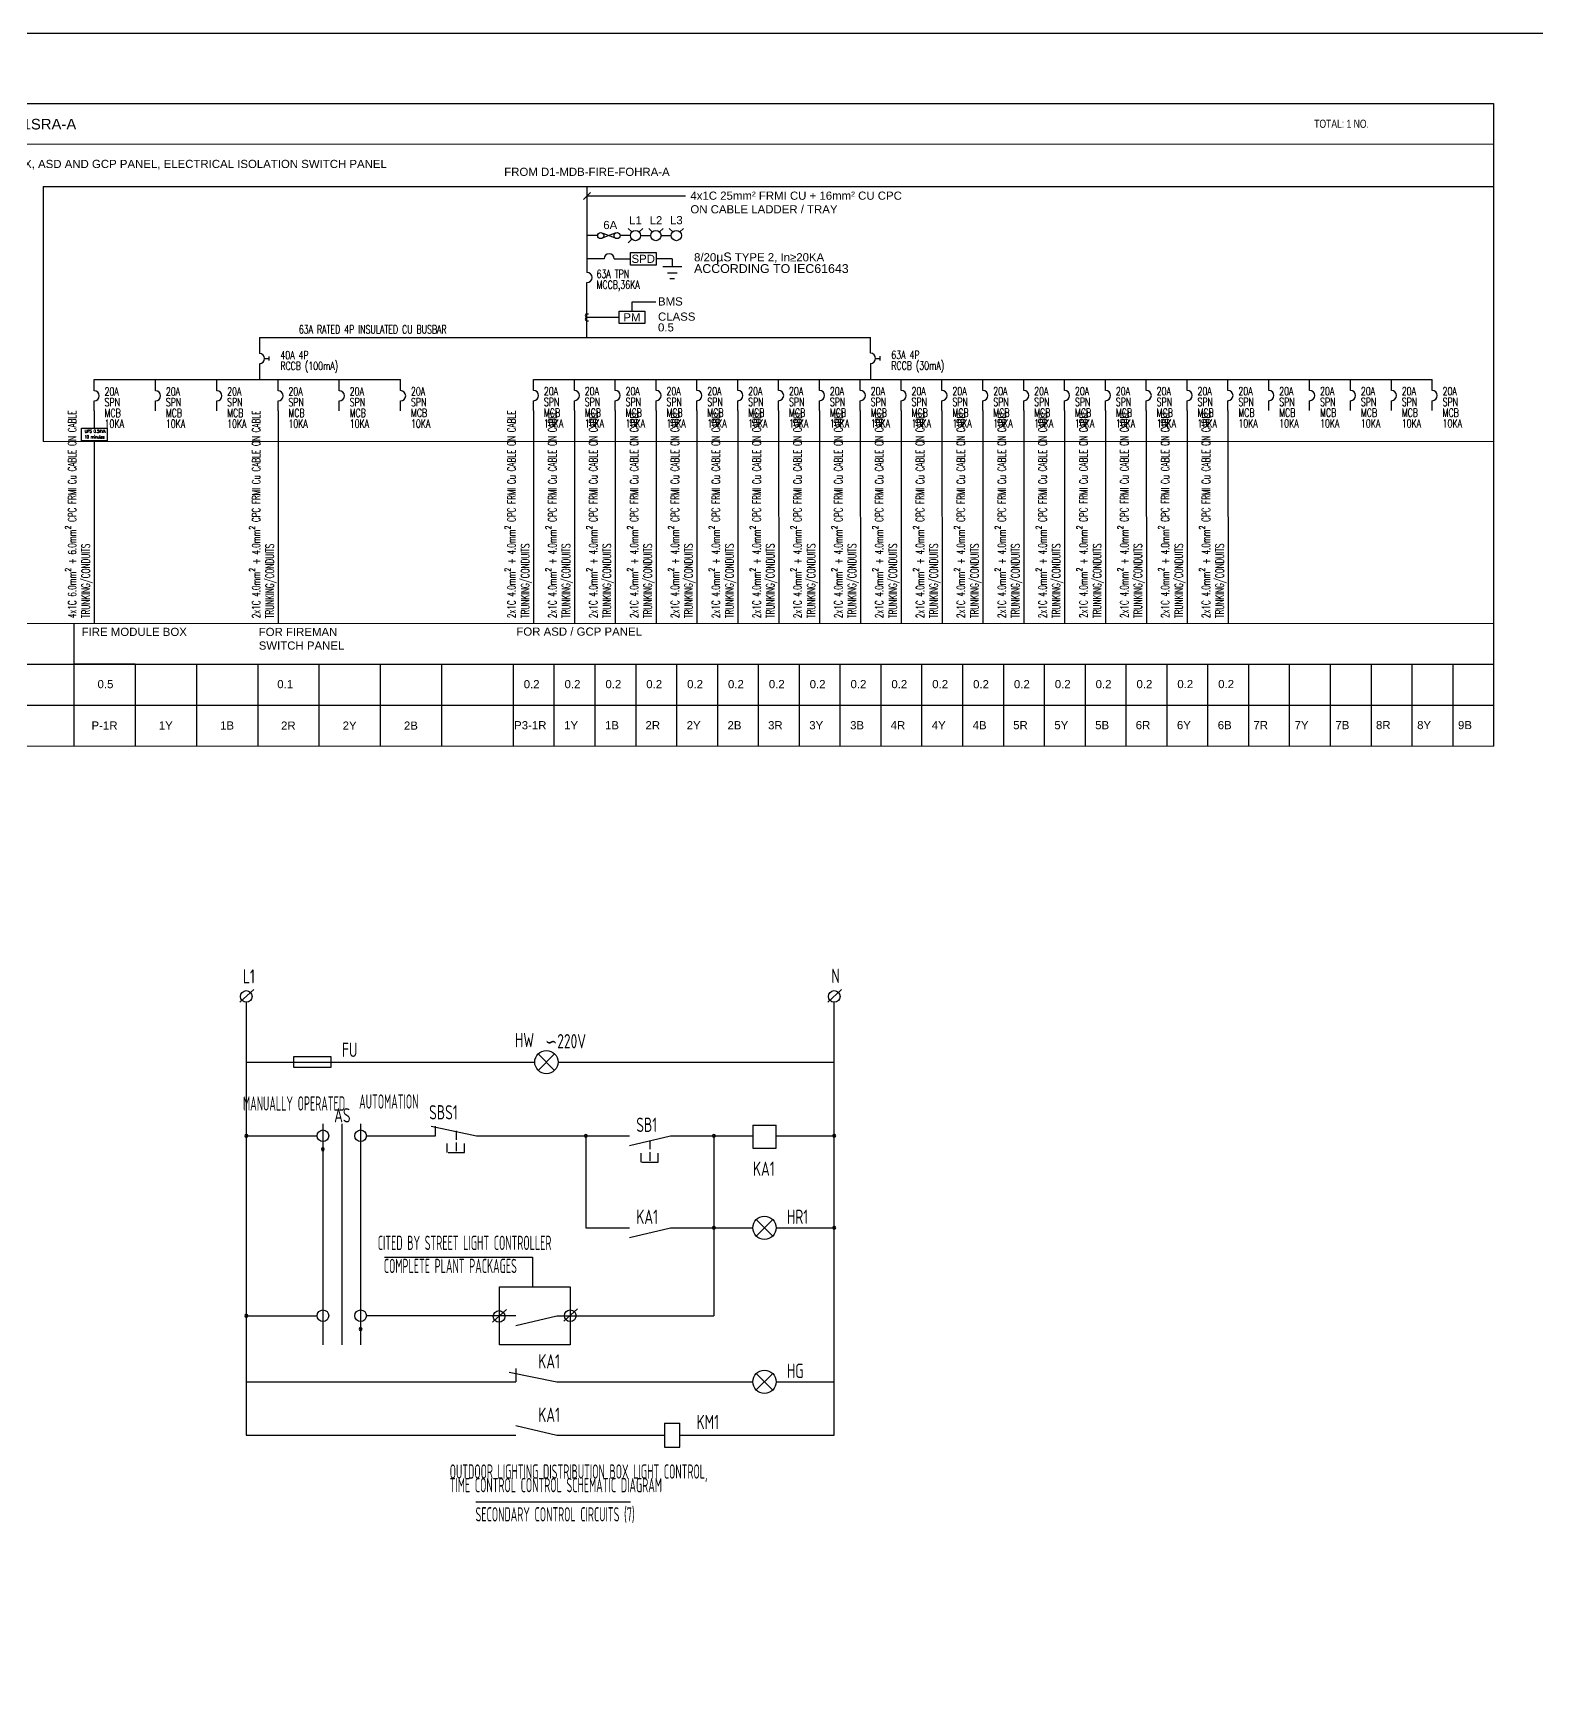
# Model space of a CAD drawing. Header units: inches. Extents: x 155818 to 1515405, y 4999 to 215277.
# Drawn here: x 713935 to 750748, y 174802 to 215277 of the extents above; entities that cross this region are included whole.
import ezdxf
from ezdxf.enums import TextEntityAlignment as Align

# ---------------------------------------------------------------- set-up
doc = ezdxf.new("R2010")
doc.units = ezdxf.units.IN
doc.header["$MEASUREMENT"] = 0
for name, color, linetype in [('-ME-E-Sch DB', 7, 'Continuous'), ('-ME-E-Sch DB_Tx', 7, 'Continuous'), ('-ME-E-Sch Main SLD', 7, 'Continuous'), ('E-_ELEC----_E-', 7, 'Continuous'), ('E_ELEC----_E-', 7, 'Continuous'), ('ELE SHAFT', 1, 'Continuous')]:
    doc.layers.add(name, color=color, linetype=linetype)
doc.styles.add('-ME-Romans', font='romans.shx', dxfattribs={"width": 0.7})
doc.styles.add('-ME_Romans', font='romans.shx', dxfattribs={"width": 0.8})
doc.styles.add('arial', font='arial.ttf')
doc.styles.get("Standard").update_dxf_attribs({"font": 'arial.ttf'})
doc.styles.add('电气', font='gbenor.shx', dxfattribs={"width": 0.75, "bigfont": 'HZTXT.SHX'})
doc.dimstyles.get("Standard").update_dxf_attribs({"dimtxt": 0.18, "dimasz": 0.18, "dimexe": 0.18, "dimexo": 0.0625, "dimgap": 0.09, "dimtad": 0, "dimtih": 1, "dimtoh": 1, "dimdec": 4, "dimzin": 0, "dimdsep": 46, "dimtxsty": 'Standard', "dimcen": 0.09, "dimadec": 0, "dimazin": 0, "dimtfac": 1, "dimtdec": 4, "dimtofl": 0, "dimtmove": 0, "dimatfit": 3, "dimfxl": 1, "dimtolj": 1, "dimtzin": 0, "dimarcsym": 0})

# ---------------------------------------------------------------- blocks, each defined once
blk = doc.blocks.new('ELEC0302')
at = {"layer": 'E_ELEC----_E-'}
blk.add_arc((0, 0), 250, 270, 90, dxfattribs=at)
blk = doc.blocks.new('ELEC0303')
at = {"layer": 'E_ELEC----_E-'}
for p, q in [((250, 0), (450, 0)), ((450, 100), (450, -100))]:
    blk.add_line(p, q, dxfattribs=at)
blk.add_arc((0, 0), 250, 270, 90, dxfattribs=at)
blk = doc.blocks.new('COIL_1')
at = {"ltscale": 0.5}
for p, q in [((0, 2.5), (1.2, 2.5)), ((0, -2.5), (1.2, -2.5))]:
    blk.add_line(p, q, dxfattribs=at)
for centre in [(0, 1.3), (0, -1.3)]:
    blk.add_arc(centre, 1.26, 90, 270, dxfattribs=at)
blk = doc.blocks.new('ELEC0327')
for p, q in [((151, 57), (-151, -57)), ((-151, 57), (151, -57))]:
    blk.add_line(p, q)
for centre in [(-200, 0), (200, 0)]:
    blk.add_circle(centre, 75)

msp = doc.modelspace()

# ---------------------------------------------------------------- linework, layer by layer
at = {"layer": '-ME-E-Sch DB', "color": 1}
for p, q in [((714182, 211525), (749687, 211524)), ((714182, 211525), (714182, 205278)), ((727408, 211203), (727581, 211376)), ((727494, 211525), (727494, 209420)), ((729907, 211289), (727495, 211289)), ((728162, 209753), (728557, 209753)), ((729582, 209753), (729187, 209753)), ((729582, 209753), (729582, 209568)), ((729348, 209568), (729817, 209568)), ((729467, 209410), (729703, 209410)), ((729525, 209270), (729639, 209270)), ((727494, 207825), (727494, 209170)), ((719479, 207826), (734435, 207826)), ((719479, 207825), (719479, 207435)), ((734435, 207442), (734435, 207832)), ((715432, 206796), (722932, 206800)), ((726185, 206803), (748185, 206803)), ((715432, 206033), (715432, 206274)), ((715432, 206033), (715432, 205611)), ((716932, 206033), (716932, 206274)), ((718432, 206034), (718432, 206275)), ((719932, 206034), (719932, 206275)), ((719932, 206034), (719934, 200834)), ((721432, 206034), (721432, 206275)), ((722932, 206036), (722932, 206277)), ((726185, 206040), (726185, 206281)), ((726185, 206040), (726187, 200839)), ((727185, 206040), (727185, 206281)), ((727185, 206040), (727187, 200839)), ((728185, 206040), (728185, 206281)), ((728185, 206040), (728187, 200839)), ((729185, 206040), (729185, 206281)), ((729185, 206040), (729187, 200839)), ((730185, 206040), (730185, 206281)), ((730185, 206040), (730187, 200839)), ((731185, 206040), (731185, 206281)), ((731185, 206040), (731187, 200839)), ((732185, 206040), (732185, 206281)), ((732185, 206040), (732187, 200839)), ((733185, 206040), (733185, 206281)), ((733185, 206040), (733187, 200839)), ((734185, 206040), (734185, 206281)), ((734185, 206040), (734187, 200839)), ((735185, 206040), (735185, 206281)), ((735185, 206040), (735187, 200839)), ((736185, 206040), (736185, 206281)), ((736185, 206040), (736187, 200839)), ((737185, 206040), (737185, 206281)), ((737185, 206040), (737187, 200839)), ((738185, 206040), (738185, 206281)), ((738185, 206040), (738187, 200839)), ((739185, 206040), (739185, 206281)), ((739185, 206040), (739187, 200839)), ((740185, 206040), (740185, 206281)), ((740185, 206041), (740187, 200841)), ((741185, 206040), (741185, 206281)), ((741185, 206041), (741187, 200841)), ((742185, 206040), (742185, 206281)), ((742185, 206041), (742187, 200841)), ((743185, 206040), (743185, 206281)), ((743185, 206041), (743187, 200841)), ((744185, 206040), (744185, 206281)), ((745185, 206040), (745185, 206281)), ((746185, 206040), (746185, 206281)), ((747185, 206040), (747185, 206281)), ((748185, 206040), (748185, 206281)), ((749687, 205275), (714182, 205278)), ((715432, 205298), (715434, 200833)), ((710568, 200832), (749687, 200830)), ((714934, 200832), (714934, 197832)), ((710568, 199832), (749687, 199829)), ((716434, 199832), (716434, 197832)), ((717934, 199832), (717934, 197832)), ((719434, 199832), (719434, 197832)), ((720934, 199832), (720934, 197832)), ((722434, 199831), (722434, 197832)), ((723934, 199832), (723934, 197832)), ((725687, 199831), (725687, 197831)), ((726687, 199831), (726687, 197831)), ((727687, 199831), (727687, 197831)), ((728687, 199831), (728687, 197831)), ((729687, 199831), (729687, 197831)), ((730687, 199831), (730687, 197831)), ((731687, 199831), (731687, 197831)), ((732687, 199831), (732687, 197831)), ((733687, 199831), (733687, 197831)), ((734687, 199831), (734687, 197831)), ((735687, 199831), (735687, 197831)), ((736687, 199831), (736687, 197831)), ((737687, 199831), (737687, 197831)), ((738687, 199831), (738687, 197831)), ((739687, 199832), (739687, 197831)), ((740687, 199832), (740687, 197831)), ((741687, 199832), (741687, 197832)), ((742687, 199832), (742687, 197832)), ((743687, 199833), (743687, 197833)), ((744687, 199833), (744687, 197833)), ((745687, 199834), (745687, 197834)), ((746687, 199834), (746687, 197834)), ((747687, 199835), (747687, 197834)), ((748687, 199835), (748687, 197835)), ((749687, 199834), (749687, 197834)), ((710568, 198832), (749687, 198829)), ((710558, 197832), (749687, 197829))]:
    msp.add_line(p, q, dxfattribs=at)
at = {"layer": '-ME-E-Sch DB'}
for p, q in [((719336, 191873), (718997, 191564)), ((733728, 191873), (733388, 191564)), ((719155, 191558), (719155, 180960)), ((733547, 180960), (733547, 191558)), ((726299, 190296), (726703, 189892)), ((726299, 189892), (726703, 190296)), ((719155, 190094), (726215, 190094)), ((726786, 190094), (733547, 190094)), ((719155, 188290), (720889, 188290)), ((721031, 188579), (721031, 183176)), ((721492, 188579), (721492, 183176)), ((721953, 188579), (721953, 183176)), ((722095, 188290), (723788, 188290)), ((723680, 188526), (724792, 188290)), ((723788, 188290), (723788, 188526)), ((724290, 188408), (724290, 188195)), ((724792, 188290), (727604, 188290)), ((727466, 188290), (728532, 188290)), ((727466, 188280), (727466, 186039)), ((728532, 188054), (729536, 188290)), ((729536, 188290), (730603, 188290)), ((730603, 188290), (731554, 188290)), ((730603, 188290), (730603, 186039)), ((731554, 188550), (732125, 188550)), ((731554, 188550), (731554, 187987)), ((732125, 187987), (732125, 188550)), ((732125, 188290), (733547, 188290)), ((724073, 187878), (724073, 188099)), ((724095, 187878), (724493, 187878)), ((724290, 188124), (724290, 187912)), ((724493, 187878), (724493, 188099)), ((728818, 187642), (728818, 187863)), ((729034, 188172), (729034, 187959)), ((729034, 187888), (729034, 187676)), ((729237, 187642), (729237, 187863)), ((731554, 187987), (732125, 187987)), ((728840, 187642), (729237, 187642)), ((731638, 186240), (732041, 185837)), ((731638, 185837), (732041, 186240)), ((727466, 186039), (728532, 186039)), ((728532, 185803), (729536, 186039)), ((729536, 186039), (730603, 186039)), ((730603, 186039), (731554, 186039)), ((730603, 186003), (730603, 183887)), ((732125, 186039), (733547, 186039)), ((722538, 185321), (726158, 185321)), ((726158, 185321), (726158, 184596)), ((719155, 183887), (720889, 183887)), ((725353, 183887), (722095, 183887)), ((725522, 184041), (725183, 183733)), ((725751, 183887), (725353, 183887)), ((725751, 183651), (726754, 183887)), ((726754, 183887), (730603, 183887)), ((727265, 184059), (726926, 183751)), ((725751, 182593), (725751, 182270)), ((719155, 182270), (725751, 182270)), ((725587, 182506), (726754, 182270)), ((726754, 182270), (731554, 182270)), ((731634, 182072), (732041, 182472)), ((731638, 182472), (732037, 182072)), ((732125, 182270), (733547, 182270)), ((719155, 180960), (725751, 180960)), ((725751, 181196), (726754, 180960)), ((726754, 180960), (729390, 180960)), ((729390, 181255), (729770, 181255)), ((729390, 181255), (729390, 180666)), ((729770, 180666), (729770, 181255)), ((729770, 180960), (733547, 180960)), ((729390, 180666), (729770, 180666))]:
    msp.add_line(p, q, dxfattribs=at)
at = {"layer": '-ME-E-Sch DB', "color": 1}
for points in [[(710558, 211556), (710558, 213556), (749687, 213554), (749687, 197829)], [(749687, 212554), (710558, 212556)], [(727744, 210321), (727494, 210321)], [(728557, 210321), (728307, 210321)], [(727912, 209753), (727494, 209753)], [(727494, 208321), (728279, 208321)], [(719479, 207185), (719479, 206796)], [(734435, 207192), (734435, 206803)], [(715432, 206524), (715432, 206796)], [(716932, 206524), (716932, 206796)], [(718432, 206525), (718432, 206797)], [(719932, 206525), (719932, 206797)], [(721432, 206525), (721432, 206797)], [(722932, 206527), (722932, 206799)], [(726185, 206531), (726185, 206803)], [(727185, 206531), (727185, 206803)], [(728185, 206531), (728185, 206803)], [(729185, 206531), (729185, 206803)], [(730185, 206531), (730185, 206803)], [(731185, 206531), (731185, 206803)], [(732185, 206531), (732185, 206803)], [(733185, 206531), (733185, 206803)], [(734185, 206531), (734185, 206803)], [(735185, 206531), (735185, 206803)], [(736185, 206531), (736185, 206803)], [(737185, 206531), (737185, 206803)], [(738185, 206531), (738185, 206803)], [(739185, 206531), (739185, 206803)], [(740185, 206531), (740185, 206803)], [(741185, 206531), (741185, 206803)], [(742185, 206531), (742185, 206803)], [(743185, 206531), (743185, 206803)], [(744185, 206531), (744185, 206803)], [(745185, 206531), (745185, 206803)], [(746185, 206531), (746185, 206803)], [(747185, 206531), (747185, 206803)], [(748185, 206531), (748185, 206803)]]:
    msp.add_lwpolyline(points, dxfattribs=at)
for points in [[(728557, 209906), (729187, 209906), (729187, 209600), (728557, 209600)], [(728279, 208473), (728909, 208473), (728909, 208168), (728279, 208168)]]:
    msp.add_lwpolyline(points, close=True, dxfattribs=at)
at = {"layer": '-ME-E-Sch DB'}
for points in [[(720307, 189967), (721234, 189967), (721234, 190222), (720307, 190222)], [(725353, 184596), (727085, 184596), (727085, 183178), (725353, 183178)]]:
    msp.add_lwpolyline(points, close=True, dxfattribs=at)
for points in [[(719120, 188290, 1), (719191, 188290, 1)], [(727430, 188290, 1), (727501, 188290, 1)], [(730567, 188290, 1), (730638, 188290, 1)], [(733511, 188290, 1), (733583, 188290, 1)], [(720994, 187959, 1), (721065, 187959, 1)], [(730567, 186039, 1), (730638, 186039, 1)], [(733511, 186039, 1), (733583, 186039, 1)], [(719120, 183887, 1), (719191, 183887, 1)], [(721918, 183559, 1), (721989, 183559, 1)]]:
    msp.add_lwpolyline(points, format="xyb", close=True, dxfattribs=at)
msp.add_lwpolyline([(724775, 179329), (728562, 179329)], dxfattribs=at)
for centre, radius in [((719155, 191700), 142), ((733547, 191700), 142), ((726501, 190094), 285), ((721031, 188290), 142), ((721953, 188290), 142), ((731839, 186039), 285), ((721031, 183887), 142), ((721953, 183887), 142), ((725342, 183869), 142), ((727085, 183887), 142), ((731839, 182270), 285)]:
    msp.add_circle(centre, radius, dxfattribs=at)
at = {"layer": '-ME-E-Sch Main SLD', "color": 1}
msp.add_line((716434, 199832), (714934, 199832), dxfattribs=at)
msp.add_line((716434, 199832), (714934, 199832), dxfattribs=at)
msp.add_lwpolyline([(682193, 215277), (787468, 215277), (787468, 134327), (682193, 134327)], close=True)
at = {"layer": 'Defpoints'}
msp.add_lwpolyline([(682193, 215277), (787468, 215277), (787468, 134327), (682193, 134327)], close=True, dxfattribs=at)
at = {"layer": 'E-_ELEC----_E-', "color": 1}
for p, q in [((728594, 210409), (728505, 210498)), ((728771, 210409), (728859, 210498)), ((729094, 210409), (729005, 210498)), ((729271, 210409), (729359, 210498)), ((729594, 210409), (729505, 210498)), ((729771, 210409), (729859, 210498)), ((728594, 210233), (728505, 210144)), ((728807, 210321), (729057, 210321)), ((729307, 210321), (729557, 210321))]:
    msp.add_line(p, q, dxfattribs=at)
for centre in [(728682, 210321), (729182, 210321), (729682, 210321)]:
    msp.add_circle(centre, 125, dxfattribs=at)
at = {"layer": 'ELE SHAFT', "color": 1}
msp.add_lwpolyline([(715118, 205611), (715746, 205611), (715746, 205298), (715118, 205298)], close=True, dxfattribs=at)

# ---------------------------------------------------------------- block references
at = {"layer": '-ME-E-Sch DB', "color": 1}
msp.add_blockref('ELEC0327', (728032, 210321), dxfattribs=at)
at = {"layer": '-ME-E-Sch DB', "color": 1, "xscale": 0.5, "yscale": 0.5, "zscale": 0.5, "rotation": 90}
msp.add_blockref('ELEC0302', (728037, 209753), dxfattribs=at)
at = {"layer": '-ME-E-Sch DB', "color": 1}
for name, p, xscale, yscale, zscale in [('ELEC0302', (727494, 209295), 0.5, 0.5, 0.5), ('COIL_1', (727494, 208321), 33.333333, 33.333333, 33.333333), ('ELEC0303', (719479, 207310), 0.5, 0.5, 0.5), ('ELEC0303', (734435, 207317), 0.5, 0.5, 0.5), ('ELEC0302', (715432, 206399), 0.5, 0.5, 0.5), ('ELEC0302', (716932, 206399), 0.5, 0.5, 0.5), ('ELEC0302', (718432, 206400), 0.5, 0.5, 0.5), ('ELEC0302', (719932, 206400), 0.5, 0.5, 0.5), ('ELEC0302', (721432, 206400), 0.5, 0.5, 0.5), ('ELEC0302', (722932, 206402), 0.5, 0.5, 0.5), ('ELEC0302', (726185, 206406), 0.5, 0.5, 0.5), ('ELEC0302', (727185, 206406), 0.5, 0.5, 0.5), ('ELEC0302', (728185, 206406), 0.5, 0.5, 0.5), ('ELEC0302', (729185, 206406), 0.5, 0.5, 0.5), ('ELEC0302', (730185, 206406), 0.5, 0.5, 0.5), ('ELEC0302', (731185, 206406), 0.5, 0.5, 0.5), ('ELEC0302', (732185, 206406), 0.5, 0.5, 0.5), ('ELEC0302', (733185, 206406), 0.5, 0.5, 0.5), ('ELEC0302', (734185, 206406), 0.5, 0.5, 0.5), ('ELEC0302', (735185, 206406), 0.5, 0.5, 0.5), ('ELEC0302', (736185, 206406), 0.5, 0.5, 0.5), ('ELEC0302', (737185, 206406), 0.5, 0.5, 0.5), ('ELEC0302', (738185, 206406), 0.5, 0.5, 0.5), ('ELEC0302', (739185, 206406), 0.5, 0.5, 0.5), ('ELEC0302', (740185, 206406), 0.5, 0.5, 0.5), ('ELEC0302', (741185, 206406), 0.5, 0.5, 0.5), ('ELEC0302', (742185, 206406), 0.5, 0.5, 0.5), ('ELEC0302', (743185, 206406), 0.5, 0.5, 0.5), ('ELEC0302', (744185, 206406), 0.5, 0.5, 0.5), ('ELEC0302', (745185, 206406), 0.5, 0.5, 0.5), ('ELEC0302', (746185, 206406), 0.5, 0.5, 0.5), ('ELEC0302', (747185, 206406), 0.5, 0.5, 0.5), ('ELEC0302', (748185, 206406), 0.5, 0.5, 0.5)]:
    msp.add_blockref(name, p, dxfattribs=dict(at, xscale=xscale, yscale=yscale, zscale=zscale))

# ---------------------------------------------------------------- texts
for s, p in [('SPD', (728872, 209753)), ('PM', (728594, 208321))]:
    msp.add_text(s, height=200, dxfattribs=at).set_placement(p, align=Align.MIDDLE_CENTER)
at = {"layer": '-ME-E-Sch DB', "color": 1, "style": '-ME-Romans', "width": 0.7}
for s, p in [('10 minutes', (715193, 205358)), ('UPS 0.5KVA', (715201, 205496))]:
    msp.add_text(s, height=75, dxfattribs=at).set_placement(p)
at = {"layer": '-ME-E-Sch DB', "style": '电气'}
for s, width, p in [('L1', 0.8, (719074, 192018)), ('N', 0.8, (733478, 192028)), ('HW', 0.8, (725729, 190458)), ('∽220V', 0.8, (726471, 190430)), ('FU', 0.8, (721497, 190218)), ('MANUALLY OPERATED', 0.6, (719075, 188906)), ('AUTOMATION', 0.6, (721917, 188954)), ('SBS1', 0.8, (723630, 188690)), ('AS', 0.8, (721305, 188617)), ('SB1', 0.8, (728702, 188384)), ('KA1', 0.8, (731558, 187310)), ('KA1', 0.8, (728702, 186133)), ('HR1', 0.8, (732386, 186133)), ('CITED BY STREET LIGHT CONTROLLER', 0.6, (722372, 185495)), ('COMPLETE PLANT PACKAGES', 0.6, (722521, 184930)), ('KA1', 0.8, (726302, 182596)), ('HG', 0.8, (732386, 182364)), ('KA1', 0.8, (726302, 181287)), ('KM1', 0.8, (730178, 181110)), ('OUTDOOR LIGHTING DISTRIBUTION BOX LIGHT CONTROL, ', 0.6, (724134, 179898)), ('TIME CONTROL CONTROL SCHEMATIC DIAGRAM', 0.6, (724134, 179566))]:
    msp.add_text(s, height=350, dxfattribs=dict(at, width=width)).set_placement(p)
at = {"layer": '-ME-E-Sch DB', "style": '电气', "width": 0.6}
msp.add_text('SECONDARY CONTROL CIRCUITS (7)', height=350, dxfattribs=at).set_placement((726714, 178851), align=Align.CENTER)
at = {"layer": '-ME-E-Sch DB', "color": 1, "insert": (730026, 211398), "char_height": 200, "width": 8064.47, "attachment_point": 1}
msp.add_mtext('4x1C 25mm² FRMI CU + 16mm² CU CPC\\PON CABLE LADDER / TRAY', dxfattribs=at)
at = {"layer": '-ME-E-Sch DB', "color": 1, "char_height": 200, "attachment_point": 1, "line_spacing_factor": 0.789273}
for s, insert, width in [('6A', (727893, 210680), 921.41), ('BMS', (729233, 208809), 737.13), ('CLASS 0.5', (729233, 208438), 737.13)]:
    msp.add_mtext(s, dxfattribs=dict(at, insert=insert, width=width))
at = {"layer": '-ME-E-Sch DB', "color": 1, "char_height": 200, "attachment_point": 1, "line_spacing_factor": 0.789273, "style": '-ME-Romans'}
for s, insert, width in [('{\\W1;\\fArial|b0|i0|c0|p34;8/20\\H1.08333x;µS\\H0.92308x; TYPE 2, In≥20KA \\P\\H1.08333x;ACCORDING TO IEC61643}', (730116, 209907), 6030.79), ('63A RATED 4P INSULATED CU BUSBAR', (720441, 208125), 6030.79), ('40A 4P\\PRCCB (100mA)', (719989, 207495), 2497.13), ('63A 4P\\PRCCB (30mA)', (734945, 207502), 2497.13)]:
    msp.add_mtext(s, dxfattribs=dict(at, insert=insert, width=width))
at = {"layer": '-ME-E-Sch DB_Tx', "color": 1}
msp.add_text('D1-DB-FIRE-SOH1SRA-A ', height=260, dxfattribs=at).set_placement((710735, 212918))
at = {"layer": '-ME-E-Sch DB_Tx', "color": 1, "width": 0.75}
msp.add_text('TOTAL: 1 NO.', height=200, dxfattribs=at).set_placement((745297, 213059), align=Align.MIDDLE_LEFT)
at = {"layer": '-ME-E-Sch DB_Tx', "color": 1}
for s, p in [('0.5', (715708, 199344)), ('0.1', (720107, 199344)), ('0.2', (726140, 199343)), ('0.2', (727140, 199344)), ('0.2', (728140, 199344)), ('0.2', (729140, 199344)), ('0.2', (730140, 199344)), ('0.2', (731140, 199344)), ('0.2', (732140, 199344)), ('0.2', (733140, 199344)), ('0.2', (734140, 199344)), ('0.2', (735140, 199344)), ('0.2', (736140, 199344)), ('0.2', (737140, 199342)), ('0.2', (738140, 199344)), ('0.2', (739140, 199345)), ('0.2', (740140, 199345)), ('0.2', (741140, 199345)), ('0.2', (742140, 199346)), ('0.2', (743140, 199346)), ('P-1R', (715684, 198332)), ('1Y', (717184, 198332)), ('1B', (718684, 198332)), ('2R', (720184, 198329)), ('2Y', (721684, 198329)), ('2B', (723184, 198329)), ('P3-1R', (726106, 198338)), ('1Y', (727106, 198338)), ('1B', (728106, 198338)), ('2R', (729106, 198338)), ('2Y', (730106, 198338)), ('2B', (731106, 198338)), ('3R', (732106, 198338)), ('3Y', (733106, 198338)), ('3B', (734106, 198338)), ('4R', (735106, 198338)), ('4Y', (736106, 198338)), ('4B', (737106, 198338)), ('5R', (738106, 198340)), ('5Y', (739106, 198340)), ('5B', (740106, 198340)), ('6R', (741106, 198341)), ('6Y', (742106, 198341)), ('6B', (743106, 198341)), ('7R', (743987, 198341)), ('7Y', (744987, 198341)), ('7B', (745987, 198341)), ('8R', (746987, 198342)), ('8Y', (747987, 198342)), ('9B', (748987, 198342))]:
    msp.add_text(s, height=200, dxfattribs=at).set_placement(p, align=Align.MIDDLE_CENTER)
at = {"layer": '-ME-E-Sch DB_Tx', "color": 1, "char_height": 200}
for s, insert, width, attachment_point in [('FOR FIRE MODULE BOX, ASD AND GCP PANEL, ELECTRICAL ISOLATION SWITCH PANEL', (710658, 212056), 64987.82, 4), ('FROM D1-MDB-FIRE-FOHRA-A ', (727494, 211880), 9037.73, 5), ('FIRE MODULE BOX', (715124, 200723), 6520.24, 1), ('FOR FIREMAN \\PSWITCH PANEL', (719459, 200721), 6520.24, 1), ('FOR ASD / GCP PANEL ', (725766, 200729), 8875.03, 1)]:
    msp.add_mtext(s, dxfattribs=dict(at, insert=insert, width=width, attachment_point=attachment_point))
at = {"layer": '-ME-E-Sch DB_Tx', "color": 1, "char_height": 200, "attachment_point": 1, "line_spacing_factor": 0.789273, "style": '-ME-Romans'}
for s, insert, width in [('63A TPN  MCCB,36KA', (727730, 209482), 1181.82), ('20A\\PSPN  MCB\\P10KA', (715686, 206606), 460.71), ('20A\\PSPN\\PMCB\\P10KA', (717186, 206606), 460.71), ('20A\\PSPN MCB\\P10KA', (718686, 206607), 460.71), ('20A\\PSPN  MCB\\P10KA', (720186, 206607), 460.71), ('20A\\PSPN  MCB\\P10KA', (721686, 206607), 460.71), ('20A\\PSPN  MCB\\P10KA', (723186, 206609), 460.71), ('20A\\PSPN  MCB\\P10KA', (726440, 206613), 458.74), ('20A\\PSPN  MCB\\P10KA', (727440, 206613), 458.74), ('20A\\PSPN  MCB\\P10KA', (728440, 206613), 458.74), ('20A\\PSPN  MCB\\P10KA', (729440, 206613), 458.74), ('20A\\PSPN  MCB\\P10KA', (730440, 206613), 458.74), ('20A\\PSPN  MCB\\P10KA', (731440, 206613), 458.74), ('20A\\PSPN  MCB\\P10KA', (732440, 206613), 458.74), ('20A\\PSPN  MCB\\P10KA', (733440, 206613), 458.74), ('20A\\PSPN  MCB\\P10KA', (734440, 206613), 458.74), ('20A\\PSPN  MCB\\P10KA', (735440, 206613), 460.71), ('20A\\PSPN  MCB\\P10KA', (736440, 206613), 460.71), ('20A\\PSPN  MCB\\P10KA', (737440, 206613), 460.71), ('20A\\PSPN  MCB\\P10KA', (738440, 206613), 458.74), ('20A\\PSPN  MCB\\P10KA', (739440, 206613), 460.71), ('20A\\PSPN  MCB\\P10KA', (740440, 206613), 460.71), ('20A\\PSPN  MCB\\P10KA', (741440, 206613), 460.71), ('20A\\PSPN  MCB\\P10KA', (742440, 206613), 458.74), ('20A\\PSPN  MCB\\P10KA', (743440, 206613), 460.71), ('20A\\PSPN  MCB\\P10KA', (744440, 206613), 460.71), ('20A\\PSPN  MCB\\P10KA', (745440, 206613), 460.71), ('20A\\PSPN  MCB\\P10KA', (746440, 206613), 460.71), ('20A\\PSPN  MCB\\P10KA', (747440, 206613), 460.71), ('20A\\PSPN  MCB\\P10KA', (748440, 206613), 460.71)]:
    msp.add_mtext(s, dxfattribs=dict(at, insert=insert, width=width))
at = {"layer": '-ME-E-Sch DB_Tx', "color": 1, "char_height": 200, "width": 4536.02, "attachment_point": 1, "rotation": 90, "style": '-ME_Romans'}
for s, insert in [('\\A1;{\\W0.65;4x1C 6.0mm{\\H0.7x;\\S2^ ;} + 6.0mm{\\H0.7x;\\S2^ ;} CPC FRMI Cu CABLE ON CABLE TRUNKING/CONDUITS}', (714723, 200959)), ('\\A1;{\\W0.65;2x1C 4.0mm{\\H0.7x;\\S2^ ;} + 4.0mm{\\H0.7x;\\S2^ ;} CPC FRMI Cu CABLE ON CABLE TRUNKING/CONDUITS}', (719227, 200956)), ('\\A1;{\\W0.65;2x1C 4.0mm{\\H0.7x;\\S2^ ;} + 4.0mm{\\H0.7x;\\S2^ ;} CPC FRMI Cu CABLE ON CABLE TRUNKING/CONDUITS}', (725480, 200960)), ('\\A1;{\\W0.65;2x1C 4.0mm{\\H0.7x;\\S2^ ;} + 4.0mm{\\H0.7x;\\S2^ ;} CPC FRMI Cu CABLE ON CABLE TRUNKING/CONDUITS}', (726480, 200960)), ('\\A1;{\\W0.65;2x1C 4.0mm{\\H0.7x;\\S2^ ;} + 4.0mm{\\H0.7x;\\S2^ ;} CPC FRMI Cu CABLE ON CABLE TRUNKING/CONDUITS}', (727480, 200960)), ('\\A1;{\\W0.65;2x1C 4.0mm{\\H0.7x;\\S2^ ;} + 4.0mm{\\H0.7x;\\S2^ ;} CPC FRMI Cu CABLE ON CABLE TRUNKING/CONDUITS}', (728480, 200961)), ('\\A1;{\\W0.65;2x1C 4.0mm{\\H0.7x;\\S2^ ;} + 4.0mm{\\H0.7x;\\S2^ ;} CPC FRMI Cu CABLE ON CABLE TRUNKING/CONDUITS}', (729480, 200961)), ('\\A1;{\\W0.65;2x1C 4.0mm{\\H0.7x;\\S2^ ;} + 4.0mm{\\H0.7x;\\S2^ ;} CPC FRMI Cu CABLE ON CABLE TRUNKING/CONDUITS}', (730480, 200960)), ('\\A1;{\\W0.65;2x1C 4.0mm{\\H0.7x;\\S2^ ;} + 4.0mm{\\H0.7x;\\S2^ ;} CPC FRMI Cu CABLE ON CABLE TRUNKING/CONDUITS}', (731480, 200960)), ('\\A1;{\\W0.65;2x1C 4.0mm{\\H0.7x;\\S2^ ;} + 4.0mm{\\H0.7x;\\S2^ ;} CPC FRMI Cu CABLE ON CABLE TRUNKING/CONDUITS}', (732480, 200960)), ('\\A1;{\\W0.65;2x1C 4.0mm{\\H0.7x;\\S2^ ;} + 4.0mm{\\H0.7x;\\S2^ ;} CPC FRMI Cu CABLE ON CABLE TRUNKING/CONDUITS}', (733480, 200960)), ('\\A1;{\\W0.65;2x1C 4.0mm{\\H0.7x;\\S2^ ;} + 4.0mm{\\H0.7x;\\S2^ ;} CPC FRMI Cu CABLE ON CABLE TRUNKING/CONDUITS}', (734480, 200960)), ('\\A1;{\\W0.65;2x1C 4.0mm{\\H0.7x;\\S2^ ;} + 4.0mm{\\H0.7x;\\S2^ ;} CPC FRMI Cu CABLE ON CABLE TRUNKING/CONDUITS}', (735480, 200960)), ('\\A1;{\\W0.65;2x1C 4.0mm{\\H0.7x;\\S2^ ;} + 4.0mm{\\H0.7x;\\S2^ ;} CPC FRMI Cu CABLE ON CABLE TRUNKING/CONDUITS}', (736480, 200961)), ('\\A1;{\\W0.65;2x1C 4.0mm{\\H0.7x;\\S2^ ;} + 4.0mm{\\H0.7x;\\S2^ ;} CPC FRMI Cu CABLE ON CABLE TRUNKING/CONDUITS}', (737480, 200961)), ('\\A1;{\\W0.65;2x1C 4.0mm{\\H0.7x;\\S2^ ;} + 4.0mm{\\H0.7x;\\S2^ ;} CPC FRMI Cu CABLE ON CABLE TRUNKING/CONDUITS}', (738480, 200960)), ('\\A1;{\\W0.65;2x1C 4.0mm{\\H0.7x;\\S2^ ;} + 4.0mm{\\H0.7x;\\S2^ ;} CPC FRMI Cu CABLE ON CABLE TRUNKING/CONDUITS}', (739480, 200962)), ('\\A1;{\\W0.65;2x1C 4.0mm{\\H0.7x;\\S2^ ;} + 4.0mm{\\H0.7x;\\S2^ ;} CPC FRMI Cu CABLE ON CABLE TRUNKING/CONDUITS}', (740480, 200962)), ('\\A1;{\\W0.65;2x1C 4.0mm{\\H0.7x;\\S2^ ;} + 4.0mm{\\H0.7x;\\S2^ ;} CPC FRMI Cu CABLE ON CABLE TRUNKING/CONDUITS}', (741480, 200963)), ('\\A1;{\\W0.65;2x1C 4.0mm{\\H0.7x;\\S2^ ;} + 4.0mm{\\H0.7x;\\S2^ ;} CPC FRMI Cu CABLE ON CABLE TRUNKING/CONDUITS}', (742480, 200961))]:
    msp.add_mtext(s, dxfattribs=dict(at, insert=insert))
at = {"layer": 'E-_ELEC----_E-', "color": 1, "ltscale": 10, "char_height": 200, "width": 200, "attachment_point": 8, "style": 'arial'}
for s, insert in [('\\pxqc;L1', (728682, 210596)), ('\\pxqc;L2', (729182, 210596)), ('\\pxqc;L3', (729682, 210596))]:
    msp.add_mtext(s, dxfattribs=dict(at, insert=insert))

# ---------------------------------------------------------------- leaders
at = {"layer": '-ME-E-Sch DB', "color": 1}
msp.add_leader([(729182, 208693), (728596, 208693), (728596, 208473)], dimstyle='Standard', dxfattribs=at)

doc.saveas('drawing.dxf')
